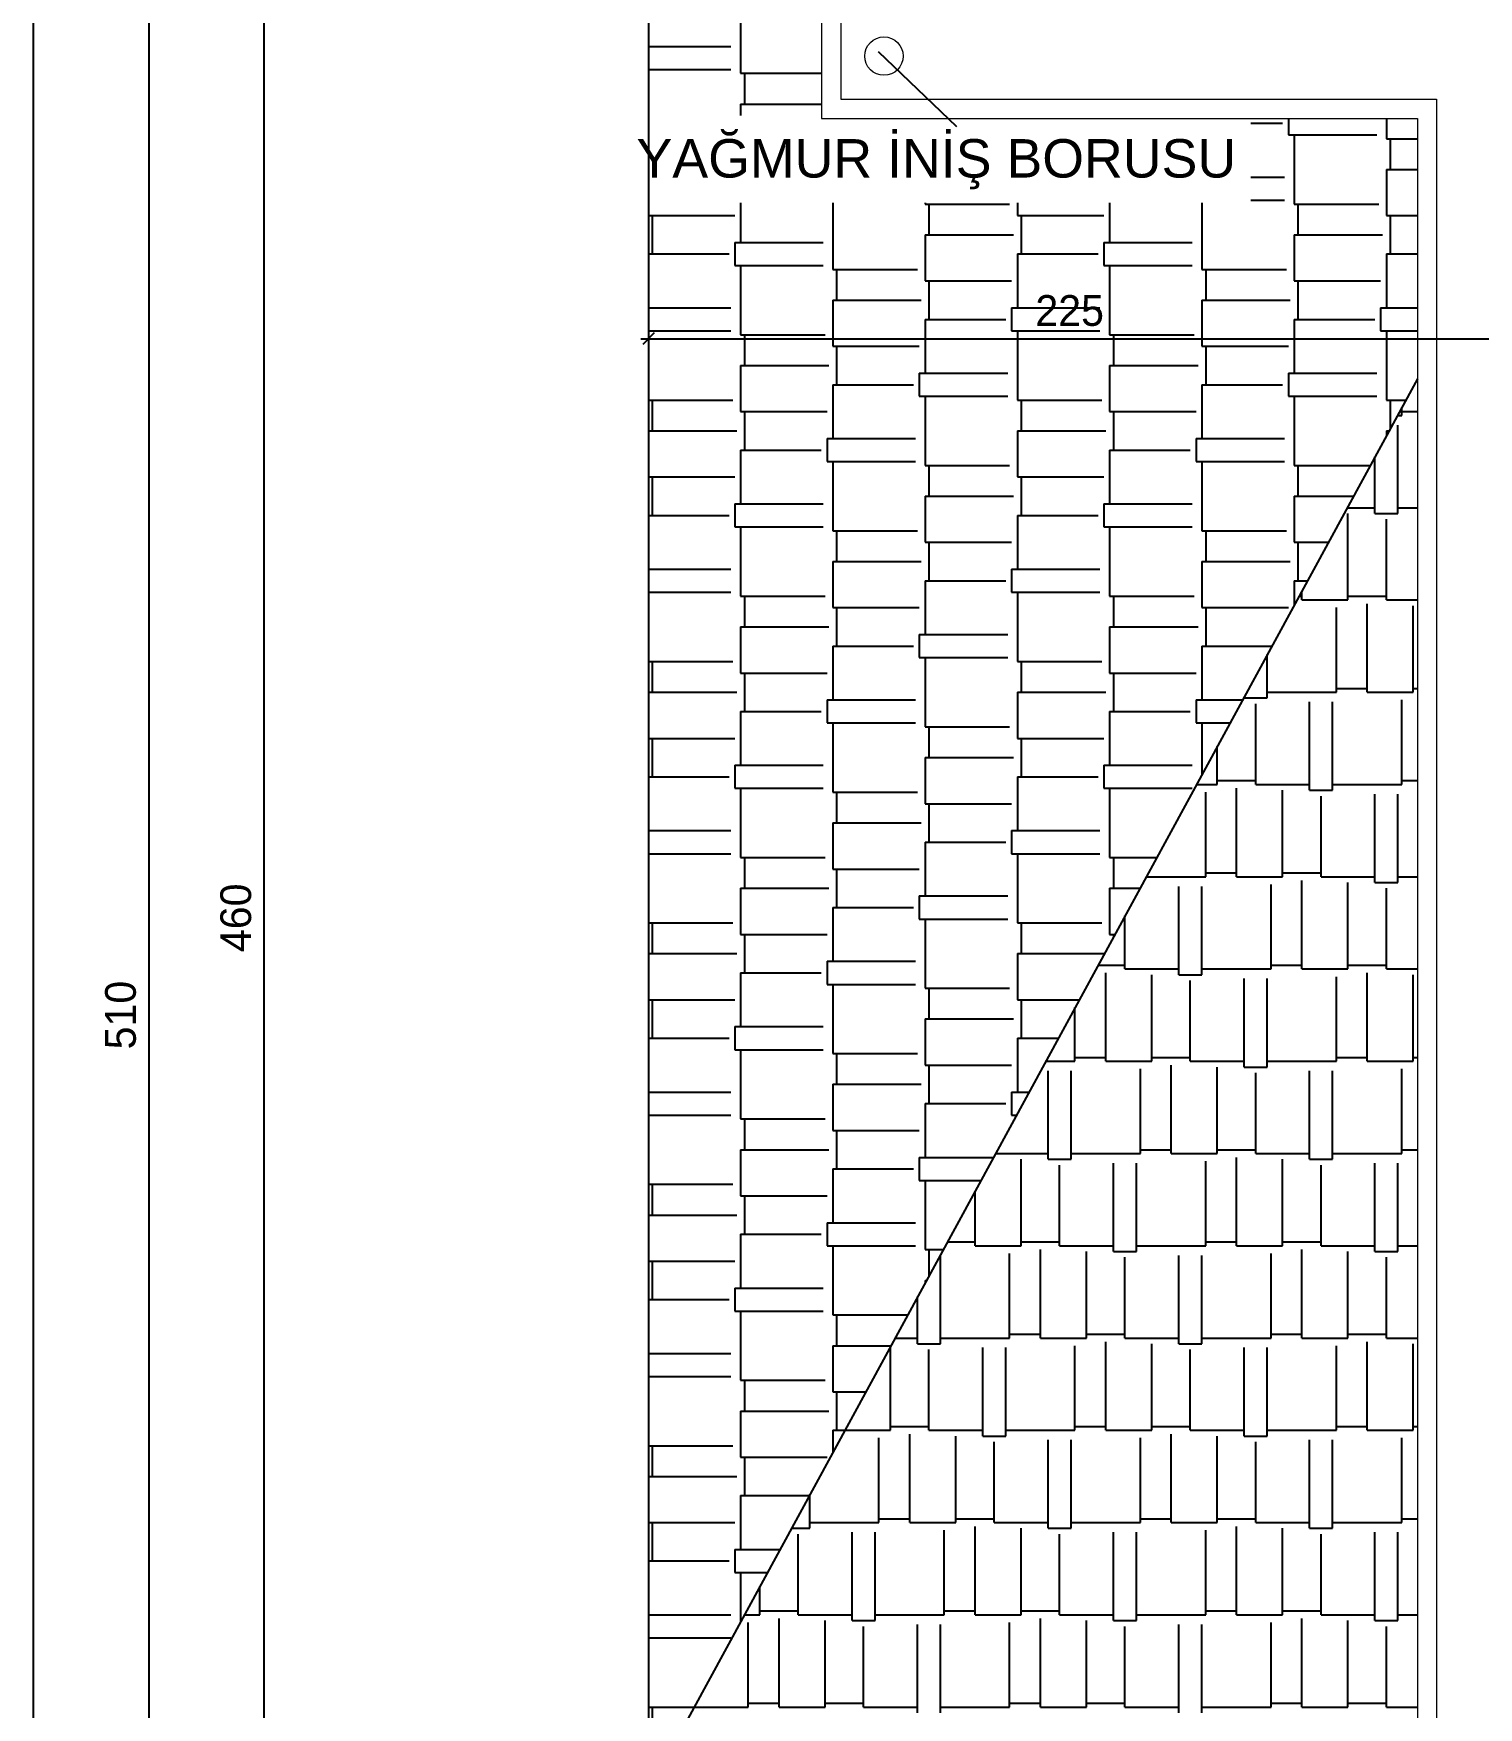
# Model space of a CAD drawing. Extents: x 182769.15 to 182771.38, y 101811.72 to 101812.21.
# Drawn here: x 182769.9361 to 182770.0113, y 101811.8182 to 101811.9052 of the extents above; entities that cross this region are included whole.
import ezdxf

# ---------------------------------------------------------------- set-up
doc = ezdxf.new("R2010")
doc.units = 0
doc.header["$MEASUREMENT"] = 0
doc.linetypes.add('DUZ', pattern=[500, 500])
doc.layers.get('0').update_dxf_attribs({"color": 1, "linetype": 'DUZ'})
for name, color, linetype in [('DENIZLIK', 25, 'Continuous'), ('dış dikey', 2, 'Continuous'), ('iç yatay', 3, 'Continuous'), ('kapı pen. yazısı', 1, 'Continuous'), ('TARAMA', 15, 'Continuous')]:
    doc.layers.add(name, color=color, linetype=linetype)
doc.layers.add('Çatý', color=7, linetype='Continuous', lineweight=18)
doc.styles.add('ARIAL', font='arial.ttf', dxfattribs={"height": 10})
doc.styles.add('İÇ ÖLÇÜ', font='stylu.ttf', dxfattribs={"height": 8})

msp = doc.modelspace()

# ---------------------------------------------------------------- linework, layer by layer
at = {"color": 0, "linetype": 'ByBlock'}
msp.add_line((182769.968423, 101811.889666), (182769.967823, 101811.889066), dxfattribs=at)
at = {"layer": 'DENIZLIK'}
for p in [(182769.968123, 101811.919824), (182770.008123, 101811.887278)]:
    msp.add_line(p, (182769.968123, 101811.813824), dxfattribs=at)
at = {"layer": 'dış dikey'}
for p, q in [((182769.936123, 101811.803424), (182769.936123, 101812.150224)), ((182769.942123, 101811.906224), (182769.942123, 101811.803424)), ((182769.948123, 101811.813424), (182769.948123, 101811.906224))]:
    msp.add_line(p, q, dxfattribs=at)
at = {"layer": 'iç yatay'}
for p, q in [((182769.968123, 101811.892366), (182769.968123, 101811.888366)), ((182769.967723, 101811.889366), (182770.013523, 101811.889366))]:
    msp.add_line(p, q, dxfattribs=at)
at = {"layer": 'kapı pen. yazısı'}
msp.add_line((182769.984158, 101811.900392), (182769.980082, 101811.904292), dxfattribs=at)
at = {"layer": 'TARAMA'}
for p, q in [((182769.972911, 101811.906774), (182769.972911, 101811.903174)), ((182769.968123, 101811.904574), (182769.972411, 101811.904574)), ((182769.968123, 101811.903374), (182769.972411, 101811.903374)), ((182769.972911, 101811.903174), (182769.977123, 101811.903174)), ((182769.973111, 101811.903174), (182769.973111, 101811.901574)), ((182769.972911, 101811.901574), (182769.972911, 101811.900985)), ((182769.972911, 101811.901574), (182769.977123, 101811.901574)), ((182769.999459, 101811.900574), (182770.001111, 101811.900574)), ((182770.001411, 101811.900824), (182770.001411, 101811.899974)), ((182770.006511, 101811.900824), (182770.006511, 101811.899774)), ((182770.001411, 101811.899974), (182770.006011, 101811.899974)), ((182770.001711, 101811.899974), (182770.001711, 101811.896374)), ((182770.006511, 101811.899774), (182770.008123, 101811.899774)), ((182770.006711, 101811.899774), (182770.006711, 101811.898174)), ((182769.999459, 101811.897774), (182770.001211, 101811.897774)), ((182770.006511, 101811.898174), (182770.006511, 101811.895774)), ((182770.006511, 101811.898174), (182770.008123, 101811.898174)), ((182769.999459, 101811.896574), (182770.001211, 101811.896574)), ((182769.968123, 101811.895774), (182769.972611, 101811.895774)), ((182769.968311, 101811.895774), (182769.968311, 101811.893774)), ((182769.972911, 101811.89643), (182769.972911, 101811.894374)), ((182769.977711, 101811.89643), (182769.977711, 101811.892974)), ((182769.982511, 101811.89643), (182769.982511, 101811.896374)), ((182769.982511, 101811.896374), (182769.986911, 101811.896374)), ((182769.982711, 101811.896374), (182769.982711, 101811.894774)), ((182769.987311, 101811.89643), (182769.987311, 101811.895774)), ((182769.987311, 101811.895774), (182769.991811, 101811.895774)), ((182769.987511, 101811.895774), (182769.987511, 101811.893774)), ((182769.992111, 101811.89643), (182769.992111, 101811.894374)), ((182769.996911, 101811.89643), (182769.996911, 101811.892974)), ((182770.001711, 101811.896374), (182770.006111, 101811.896374)), ((182770.001911, 101811.896374), (182770.001911, 101811.894774)), ((182770.006511, 101811.895774), (182770.008123, 101811.895774)), ((182770.006711, 101811.895774), (182770.006711, 101811.893774)), ((182769.982511, 101811.894774), (182769.982511, 101811.892374)), ((182769.982511, 101811.894774), (182769.987111, 101811.894774)), ((182770.001711, 101811.894774), (182770.001711, 101811.892374)), ((182770.001711, 101811.894774), (182770.006311, 101811.894774)), ((182769.972611, 101811.894374), (182769.972611, 101811.893174)), ((182769.972611, 101811.894374), (182769.977211, 101811.894374)), ((182769.991811, 101811.894374), (182769.991811, 101811.893174)), ((182769.991811, 101811.894374), (182769.996411, 101811.894374)), ((182769.968123, 101811.893774), (182769.972311, 101811.893774)), ((182769.972611, 101811.893174), (182769.977211, 101811.893174)), ((182769.972911, 101811.893174), (182769.972911, 101811.889574)), ((182769.987311, 101811.893774), (182769.987311, 101811.890974)), ((182769.987311, 101811.893774), (182769.991511, 101811.893774)), ((182769.991811, 101811.893174), (182769.996411, 101811.893174)), ((182769.992111, 101811.893174), (182769.992111, 101811.889574)), ((182770.006511, 101811.893774), (182770.006511, 101811.890974)), ((182770.006511, 101811.893774), (182770.008123, 101811.893774)), ((182769.977711, 101811.892974), (182769.982111, 101811.892974)), ((182769.977911, 101811.892974), (182769.977911, 101811.891374)), ((182769.982511, 101811.892374), (182769.987011, 101811.892374)), ((182769.982711, 101811.892374), (182769.982711, 101811.890374)), ((182769.996911, 101811.892974), (182770.001311, 101811.892974)), ((182769.997111, 101811.892974), (182769.997111, 101811.891374)), ((182770.001711, 101811.892374), (182770.006211, 101811.892374)), ((182770.001911, 101811.892374), (182770.001911, 101811.890374)), ((182769.977711, 101811.891374), (182769.977711, 101811.888974)), ((182769.977711, 101811.891374), (182769.982311, 101811.891374)), ((182769.996911, 101811.891374), (182769.996911, 101811.888974)), ((182769.996911, 101811.891374), (182770.001511, 101811.891374)), ((182769.968123, 101811.890974), (182769.972411, 101811.890974)), ((182769.987011, 101811.890974), (182769.987011, 101811.889774)), ((182769.987011, 101811.890974), (182769.991611, 101811.890974)), ((182770.006211, 101811.890974), (182770.006211, 101811.889774)), ((182770.006211, 101811.890974), (182770.008123, 101811.890974)), ((182769.968123, 101811.889774), (182769.972411, 101811.889774)), ((182769.972911, 101811.889574), (182769.977311, 101811.889574)), ((182769.973111, 101811.889574), (182769.973111, 101811.887974)), ((182769.982511, 101811.890374), (182769.982511, 101811.887574)), ((182769.982511, 101811.890374), (182769.986711, 101811.890374)), ((182769.987011, 101811.889774), (182769.991611, 101811.889774)), ((182769.987311, 101811.889774), (182769.987311, 101811.886174)), ((182769.992111, 101811.889574), (182769.996511, 101811.889574)), ((182769.992311, 101811.889574), (182769.992311, 101811.887974)), ((182770.001711, 101811.890374), (182770.001711, 101811.887574)), ((182770.001711, 101811.890374), (182770.005911, 101811.890374)), ((182770.006211, 101811.889774), (182770.008123, 101811.889774)), ((182770.006511, 101811.889774), (182770.006511, 101811.886174)), ((182769.977711, 101811.888974), (182769.982211, 101811.888974)), ((182769.977911, 101811.888974), (182769.977911, 101811.886974)), ((182769.996911, 101811.888974), (182770.001411, 101811.888974)), ((182769.997111, 101811.888974), (182769.997111, 101811.886974)), ((182769.972911, 101811.887974), (182769.972911, 101811.885574)), ((182769.972911, 101811.887974), (182769.977511, 101811.887974)), ((182769.992111, 101811.887974), (182769.992111, 101811.885574)), ((182769.992111, 101811.887974), (182769.996711, 101811.887974)), ((182769.977711, 101811.886974), (182769.977711, 101811.884174)), ((182769.977711, 101811.886974), (182769.981911, 101811.886974)), ((182769.982211, 101811.887574), (182769.982211, 101811.886374)), ((182769.982211, 101811.887574), (182769.986811, 101811.887574)), ((182769.996911, 101811.886974), (182769.996911, 101811.884174)), ((182769.996911, 101811.886974), (182770.001111, 101811.886974)), ((182770.001411, 101811.887574), (182770.001411, 101811.886374)), ((182770.001411, 101811.887574), (182770.006011, 101811.887574)), ((182769.968123, 101811.886174), (182769.972511, 101811.886174)), ((182769.968311, 101811.886174), (182769.968311, 101811.884574)), ((182769.982211, 101811.886374), (182769.986811, 101811.886374)), ((182769.982511, 101811.886374), (182769.982511, 101811.882774)), ((182769.987311, 101811.886174), (182769.991711, 101811.886174)), ((182769.987511, 101811.886174), (182769.987511, 101811.884574)), ((182770.001411, 101811.886374), (182770.006011, 101811.886374)), ((182770.001711, 101811.886374), (182770.001711, 101811.882774)), ((182770.006511, 101811.886174), (182770.007522, 101811.886174)), ((182770.006711, 101811.886174), (182770.006711, 101811.884684)), ((182769.972911, 101811.885574), (182769.977411, 101811.885574)), ((182769.973111, 101811.885574), (182769.973111, 101811.883574)), ((182769.992111, 101811.885574), (182769.996611, 101811.885574)), ((182769.992311, 101811.885574), (182769.992311, 101811.883574)), ((182770.007086, 101811.885374), (182770.007311, 101811.885374)), ((182770.007311, 101811.885374), (182770.007311, 101811.885786)), ((182770.007311, 101811.885574), (182770.008123, 101811.885574)), ((182769.968123, 101811.884574), (182769.972711, 101811.884574)), ((182769.987311, 101811.884574), (182769.987311, 101811.882174)), ((182769.987311, 101811.884574), (182769.991911, 101811.884574)), ((182770.006511, 101811.884574), (182770.006511, 101811.884317)), ((182770.006511, 101811.884574), (182770.006651, 101811.884574)), ((182770.007111, 101811.880274), (182770.007111, 101811.884874)), ((182769.972911, 101811.883574), (182769.972911, 101811.880774)), ((182769.972911, 101811.883574), (182769.977111, 101811.883574)), ((182769.977411, 101811.884174), (182769.977411, 101811.882974)), ((182769.977411, 101811.884174), (182769.982011, 101811.884174)), ((182769.992111, 101811.883574), (182769.992111, 101811.880774)), ((182769.992111, 101811.883574), (182769.996311, 101811.883574)), ((182769.996611, 101811.884174), (182769.996611, 101811.882974)), ((182769.996611, 101811.884174), (182770.001211, 101811.884174)), ((182769.977411, 101811.882974), (182769.982011, 101811.882974)), ((182769.977711, 101811.882974), (182769.977711, 101811.879374)), ((182769.982511, 101811.882774), (182769.986911, 101811.882774)), ((182769.982711, 101811.882774), (182769.982711, 101811.881174)), ((182769.996611, 101811.882974), (182770.001211, 101811.882974)), ((182769.996911, 101811.882974), (182769.996911, 101811.879374)), ((182770.001711, 101811.882774), (182770.005671, 101811.882774)), ((182770.001911, 101811.882774), (182770.001911, 101811.881174)), ((182770.005911, 101811.880274), (182770.005911, 101811.883215)), ((182769.968123, 101811.882174), (182769.972611, 101811.882174)), ((182769.968311, 101811.882174), (182769.968311, 101811.880174)), ((182769.987311, 101811.882174), (182769.991811, 101811.882174)), ((182769.987511, 101811.882174), (182769.987511, 101811.880174)), ((182769.982511, 101811.881174), (182769.982511, 101811.878774)), ((182769.982511, 101811.881174), (182769.987111, 101811.881174)), ((182770.001711, 101811.881174), (182770.001711, 101811.878774)), ((182770.001711, 101811.881174), (182770.004799, 101811.881174)), ((182769.968123, 101811.880174), (182769.972311, 101811.880174)), ((182769.972611, 101811.880774), (182769.972611, 101811.879574)), ((182769.972611, 101811.880774), (182769.977211, 101811.880774)), ((182769.987311, 101811.880174), (182769.987311, 101811.877374)), ((182769.987311, 101811.880174), (182769.991511, 101811.880174)), ((182769.991811, 101811.880774), (182769.991811, 101811.879574)), ((182769.991811, 101811.880774), (182769.996411, 101811.880774)), ((182770.004473, 101811.880574), (182770.005911, 101811.880574)), ((182770.004511, 101811.875774), (182770.004511, 101811.880274)), ((182770.005911, 101811.880274), (182770.007111, 101811.880274)), ((182770.006511, 101811.875774), (182770.006511, 101811.879974)), ((182770.007111, 101811.880574), (182770.008123, 101811.880574)), ((182769.972611, 101811.879574), (182769.977211, 101811.879574)), ((182769.972911, 101811.879574), (182769.972911, 101811.875974)), ((182769.977711, 101811.879374), (182769.982111, 101811.879374)), ((182769.977911, 101811.879374), (182769.977911, 101811.877774)), ((182769.991811, 101811.879574), (182769.996411, 101811.879574)), ((182769.992111, 101811.879574), (182769.992111, 101811.875974)), ((182769.996911, 101811.879374), (182770.001311, 101811.879374)), ((182769.997111, 101811.879374), (182769.997111, 101811.877774)), ((182769.982511, 101811.878774), (182769.987011, 101811.878774)), ((182769.982711, 101811.878774), (182769.982711, 101811.876774)), ((182770.001711, 101811.878774), (182770.003492, 101811.878774)), ((182770.001911, 101811.878774), (182770.001911, 101811.876774)), ((182769.968123, 101811.877374), (182769.972411, 101811.877374)), ((182769.977711, 101811.877774), (182769.977711, 101811.875374)), ((182769.977711, 101811.877774), (182769.982311, 101811.877774)), ((182769.987011, 101811.877374), (182769.987011, 101811.876174)), ((182769.987011, 101811.877374), (182769.991611, 101811.877374)), ((182769.996911, 101811.877774), (182769.996911, 101811.875374)), ((182769.996911, 101811.877774), (182770.001511, 101811.877774)), ((182769.982511, 101811.876774), (182769.982511, 101811.873974)), ((182769.982511, 101811.876774), (182769.986711, 101811.876774)), ((182770.001711, 101811.876774), (182770.001711, 101811.875503)), ((182770.001711, 101811.876774), (182770.002403, 101811.876774)), ((182769.968123, 101811.876174), (182769.972411, 101811.876174)), ((182769.972911, 101811.875974), (182769.977311, 101811.875974)), ((182769.973111, 101811.875974), (182769.973111, 101811.874374)), ((182769.987011, 101811.876174), (182769.991611, 101811.876174)), ((182769.987311, 101811.876174), (182769.987311, 101811.872574)), ((182769.992111, 101811.875974), (182769.996511, 101811.875974)), ((182769.992311, 101811.875974), (182769.992311, 101811.874374)), ((182770.001968, 101811.875974), (182770.002111, 101811.875974)), ((182770.002111, 101811.875774), (182770.002111, 101811.876237)), ((182770.002111, 101811.875774), (182770.004511, 101811.875774)), ((182770.004511, 101811.875974), (182770.006511, 101811.875974)), ((182770.006511, 101811.875774), (182770.008123, 101811.875774)), ((182769.977711, 101811.875374), (182769.982211, 101811.875374)), ((182769.977911, 101811.875374), (182769.977911, 101811.873374)), ((182769.996911, 101811.875374), (182770.001411, 101811.875374)), ((182769.997111, 101811.875374), (182769.997111, 101811.873374)), ((182770.003911, 101811.870974), (182770.003911, 101811.875374)), ((182770.005511, 101811.870974), (182770.005511, 101811.875574)), ((182770.007911, 101811.870974), (182770.007911, 101811.875474)), ((182769.972911, 101811.874374), (182769.972911, 101811.871974)), ((182769.972911, 101811.874374), (182769.977511, 101811.874374)), ((182769.982211, 101811.873974), (182769.982211, 101811.872774)), ((182769.982211, 101811.873974), (182769.986811, 101811.873974)), ((182769.992111, 101811.874374), (182769.992111, 101811.871974)), ((182769.992111, 101811.874374), (182769.996711, 101811.874374)), ((182769.977711, 101811.873374), (182769.977711, 101811.870574)), ((182769.977711, 101811.873374), (182769.981911, 101811.873374)), ((182769.996911, 101811.873374), (182769.996911, 101811.870574)), ((182769.996911, 101811.873374), (182770.000552, 101811.873374)), ((182769.968123, 101811.872574), (182769.972511, 101811.872574)), ((182769.968311, 101811.872574), (182769.968311, 101811.870974)), ((182769.982211, 101811.872774), (182769.986811, 101811.872774)), ((182769.982511, 101811.872774), (182769.982511, 101811.869174)), ((182769.987311, 101811.872574), (182769.991711, 101811.872574)), ((182769.987511, 101811.872574), (182769.987511, 101811.870974)), ((182770.000311, 101811.870674), (182770.000311, 101811.872932)), ((182769.972911, 101811.871974), (182769.977411, 101811.871974)), ((182769.973111, 101811.871974), (182769.973111, 101811.869974)), ((182769.992111, 101811.871974), (182769.996611, 101811.871974)), ((182769.992311, 101811.871974), (182769.992311, 101811.869974)), ((182769.968123, 101811.870974), (182769.972711, 101811.870974)), ((182769.977411, 101811.870574), (182769.977411, 101811.869374)), ((182769.977411, 101811.870574), (182769.982011, 101811.870574)), ((182769.987311, 101811.870974), (182769.987311, 101811.868574)), ((182769.987311, 101811.870974), (182769.991911, 101811.870974)), ((182769.996611, 101811.870574), (182769.996611, 101811.869374)), ((182769.996611, 101811.870574), (182769.999027, 101811.870574)), ((182769.999111, 101811.870674), (182769.999111, 101811.870728)), ((182769.999111, 101811.870674), (182770.000311, 101811.870674)), ((182770.000311, 101811.870974), (182770.003911, 101811.870974)), ((182770.002511, 101811.865874), (182770.002511, 101811.870474)), ((182770.003711, 101811.865874), (182770.003711, 101811.870474)), ((182770.003911, 101811.871174), (182770.005511, 101811.871174)), ((182770.005511, 101811.870974), (182770.007911, 101811.870974)), ((182770.007311, 101811.866174), (182770.007311, 101811.870574)), ((182770.007911, 101811.871174), (182770.008123, 101811.871174)), ((182769.972911, 101811.869974), (182769.972911, 101811.867174)), ((182769.972911, 101811.869974), (182769.977111, 101811.869974)), ((182769.992111, 101811.869974), (182769.992111, 101811.867174)), ((182769.992111, 101811.869974), (182769.996311, 101811.869974)), ((182769.999711, 101811.866174), (182769.999711, 101811.870374)), ((182769.977411, 101811.869374), (182769.982011, 101811.869374)), ((182769.977711, 101811.869374), (182769.977711, 101811.865774)), ((182769.982511, 101811.869174), (182769.986911, 101811.869174)), ((182769.982711, 101811.869174), (182769.982711, 101811.867574)), ((182769.996611, 101811.869374), (182769.998374, 101811.869374)), ((182769.996911, 101811.869374), (182769.996911, 101811.866688)), ((182769.968123, 101811.868574), (182769.972611, 101811.868574)), ((182769.968311, 101811.868574), (182769.968311, 101811.866574)), ((182769.987311, 101811.868574), (182769.991811, 101811.868574)), ((182769.987511, 101811.868574), (182769.987511, 101811.866574)), ((182769.997711, 101811.866174), (182769.997711, 101811.868157)), ((182769.972611, 101811.867174), (182769.972611, 101811.865974)), ((182769.972611, 101811.867174), (182769.977211, 101811.867174)), ((182769.982511, 101811.867574), (182769.982511, 101811.865174)), ((182769.982511, 101811.867574), (182769.987111, 101811.867574)), ((182769.991811, 101811.867174), (182769.991811, 101811.865974)), ((182769.991811, 101811.867174), (182769.996411, 101811.867174)), ((182769.968123, 101811.866574), (182769.972311, 101811.866574)), ((182769.987311, 101811.866574), (182769.987311, 101811.863774)), ((182769.987311, 101811.866574), (182769.991511, 101811.866574)), ((182769.996631, 101811.866174), (182769.997711, 101811.866174)), ((182769.997711, 101811.866374), (182769.999711, 101811.866374)), ((182769.999711, 101811.866174), (182770.002511, 101811.866174)), ((182770.003711, 101811.866174), (182770.007311, 101811.866174)), ((182770.007311, 101811.866374), (182770.008123, 101811.866374)), ((182769.972611, 101811.865974), (182769.977211, 101811.865974)), ((182769.972911, 101811.865974), (182769.972911, 101811.862374)), ((182769.977711, 101811.865774), (182769.982111, 101811.865774)), ((182769.977911, 101811.865774), (182769.977911, 101811.864174)), ((182769.982511, 101811.865174), (182769.987011, 101811.865174)), ((182769.982711, 101811.865174), (182769.982711, 101811.863174)), ((182769.991811, 101811.865974), (182769.996411, 101811.865974)), ((182769.992111, 101811.865974), (182769.992111, 101811.862374)), ((182769.997111, 101811.861374), (182769.997111, 101811.865774)), ((182769.998711, 101811.861374), (182769.998711, 101811.865974)), ((182770.001111, 101811.861374), (182770.001111, 101811.865874)), ((182770.002511, 101811.865874), (182770.003711, 101811.865874)), ((182770.003111, 101811.861374), (182770.003111, 101811.865574)), ((182770.005911, 101811.861074), (182770.005911, 101811.865674)), ((182770.007111, 101811.861074), (182770.007111, 101811.865674)), ((182769.968123, 101811.863774), (182769.972411, 101811.863774)), ((182769.977711, 101811.864174), (182769.977711, 101811.861774)), ((182769.977711, 101811.864174), (182769.982311, 101811.864174)), ((182769.987011, 101811.863774), (182769.987011, 101811.862574)), ((182769.987011, 101811.863774), (182769.991611, 101811.863774)), ((182769.968123, 101811.862574), (182769.972411, 101811.862574)), ((182769.982511, 101811.863174), (182769.982511, 101811.860374)), ((182769.982511, 101811.863174), (182769.986711, 101811.863174)), ((182769.987011, 101811.862574), (182769.991611, 101811.862574)), ((182769.987311, 101811.862574), (182769.987311, 101811.858974)), ((182769.972911, 101811.862374), (182769.977311, 101811.862374)), ((182769.973111, 101811.862374), (182769.973111, 101811.860774)), ((182769.977711, 101811.861774), (182769.982211, 101811.861774)), ((182769.977911, 101811.861774), (182769.977911, 101811.859774)), ((182769.992111, 101811.862374), (182769.994562, 101811.862374)), ((182769.992311, 101811.862374), (182769.992311, 101811.860774)), ((182769.994017, 101811.861374), (182769.997111, 101811.861374)), ((182769.995711, 101811.856274), (182769.995711, 101811.860874)), ((182769.996911, 101811.856274), (182769.996911, 101811.860874)), ((182769.997111, 101811.861574), (182769.998711, 101811.861574)), ((182769.998711, 101811.861374), (182770.001111, 101811.861374)), ((182770.000511, 101811.856574), (182770.000511, 101811.860974)), ((182770.001111, 101811.861574), (182770.003111, 101811.861574)), ((182770.002111, 101811.856574), (182770.002111, 101811.861174)), ((182770.003111, 101811.861374), (182770.005911, 101811.861374)), ((182770.004511, 101811.856574), (182770.004511, 101811.861074)), ((182770.005911, 101811.861074), (182770.007111, 101811.861074)), ((182770.007111, 101811.861374), (182770.008123, 101811.861374)), ((182769.972911, 101811.860774), (182769.972911, 101811.858374)), ((182769.972911, 101811.860774), (182769.977511, 101811.860774)), ((182769.982211, 101811.860374), (182769.982211, 101811.859174)), ((182769.982211, 101811.860374), (182769.986811, 101811.860374)), ((182769.992111, 101811.860774), (182769.992111, 101811.858374)), ((182769.992111, 101811.860774), (182769.99369, 101811.860774)), ((182770.006511, 101811.856574), (182770.006511, 101811.860774)), ((182769.977711, 101811.859774), (182769.977711, 101811.856974)), ((182769.977711, 101811.859774), (182769.981911, 101811.859774)), ((182769.982211, 101811.859174), (182769.986811, 101811.859174)), ((182769.982511, 101811.859174), (182769.982511, 101811.855574)), ((182769.992911, 101811.856574), (182769.992911, 101811.859343)), ((182769.968123, 101811.858974), (182769.972511, 101811.858974)), ((182769.968311, 101811.858974), (182769.968311, 101811.857374)), ((182769.972911, 101811.858374), (182769.977411, 101811.858374)), ((182769.973111, 101811.858374), (182769.973111, 101811.856374)), ((182769.987311, 101811.858974), (182769.991711, 101811.858974)), ((182769.987511, 101811.858974), (182769.987511, 101811.857374)), ((182769.992111, 101811.858374), (182769.992384, 101811.858374)), ((182769.992311, 101811.858374), (182769.992311, 101811.858241)), ((182769.968123, 101811.857374), (182769.972711, 101811.857374)), ((182769.987311, 101811.857374), (182769.987311, 101811.854974)), ((182769.987311, 101811.857374), (182769.991839, 101811.857374)), ((182769.977411, 101811.856974), (182769.977411, 101811.855774)), ((182769.977411, 101811.856974), (182769.982011, 101811.856974)), ((182769.991512, 101811.856774), (182769.992911, 101811.856774)), ((182769.992911, 101811.856574), (182769.995711, 101811.856574)), ((182769.996911, 101811.856574), (182770.000511, 101811.856574)), ((182770.000511, 101811.856774), (182770.002111, 101811.856774)), ((182770.002111, 101811.856574), (182770.004511, 101811.856574)), ((182770.004511, 101811.856774), (182770.006511, 101811.856774)), ((182770.006511, 101811.856574), (182770.008123, 101811.856574)), ((182769.972911, 101811.856374), (182769.972911, 101811.853574)), ((182769.972911, 101811.856374), (182769.977111, 101811.856374)), ((182769.977411, 101811.855774), (182769.982011, 101811.855774)), ((182769.977711, 101811.855774), (182769.977711, 101811.852174)), ((182769.991911, 101811.851774), (182769.991911, 101811.856374)), ((182769.994311, 101811.851774), (182769.994311, 101811.856274)), ((182769.995711, 101811.856274), (182769.996911, 101811.856274)), ((182769.996311, 101811.851774), (182769.996311, 101811.855974)), ((182769.999111, 101811.851474), (182769.999111, 101811.856074)), ((182770.000311, 101811.851474), (182770.000311, 101811.856074)), ((182770.003911, 101811.851774), (182770.003911, 101811.856174)), ((182770.005511, 101811.851774), (182770.005511, 101811.856374)), ((182770.007911, 101811.851774), (182770.007911, 101811.856274)), ((182769.968123, 101811.854974), (182769.972611, 101811.854974)), ((182769.968311, 101811.854974), (182769.968311, 101811.852974)), ((182769.982511, 101811.855574), (182769.986911, 101811.855574)), ((182769.982711, 101811.855574), (182769.982711, 101811.853974)), ((182769.987311, 101811.854974), (182769.990532, 101811.854974)), ((182769.987511, 101811.854974), (182769.987511, 101811.852974)), ((182769.982511, 101811.853974), (182769.982511, 101811.851574)), ((182769.982511, 101811.853974), (182769.987111, 101811.853974)), ((182769.990311, 101811.851774), (182769.990311, 101811.854568)), ((182769.968123, 101811.852974), (182769.972311, 101811.852974)), ((182769.972611, 101811.853574), (182769.972611, 101811.852374)), ((182769.972611, 101811.853574), (182769.977211, 101811.853574)), ((182769.987311, 101811.852974), (182769.987311, 101811.850174)), ((182769.987311, 101811.852974), (182769.989443, 101811.852974)), ((182769.972611, 101811.852374), (182769.977211, 101811.852374)), ((182769.972911, 101811.852374), (182769.972911, 101811.848774)), ((182769.977711, 101811.852174), (182769.982111, 101811.852174)), ((182769.977911, 101811.852174), (182769.977911, 101811.850574)), ((182769.982511, 101811.851574), (182769.987011, 101811.851574)), ((182769.982711, 101811.851574), (182769.982711, 101811.849574)), ((182769.988789, 101811.851774), (182769.990311, 101811.851774)), ((182769.988911, 101811.846674), (182769.988911, 101811.851274)), ((182769.990111, 101811.846674), (182769.990111, 101811.851274)), ((182769.990311, 101811.851974), (182769.991911, 101811.851974)), ((182769.991911, 101811.851774), (182769.994311, 101811.851774)), ((182769.993711, 101811.846974), (182769.993711, 101811.851374)), ((182769.994311, 101811.851974), (182769.996311, 101811.851974)), ((182769.995311, 101811.846974), (182769.995311, 101811.851574)), ((182769.996311, 101811.851774), (182769.999111, 101811.851774)), ((182769.997711, 101811.846974), (182769.997711, 101811.851474)), ((182769.999111, 101811.851474), (182770.000311, 101811.851474)), ((182770.000311, 101811.851774), (182770.003911, 101811.851774)), ((182770.002511, 101811.846674), (182770.002511, 101811.851274)), ((182770.003711, 101811.846674), (182770.003711, 101811.851274)), ((182770.003911, 101811.851974), (182770.005511, 101811.851974)), ((182770.005511, 101811.851774), (182770.007911, 101811.851774)), ((182770.007311, 101811.846974), (182770.007311, 101811.851374)), ((182770.007911, 101811.851974), (182770.008123, 101811.851974)), ((182769.977711, 101811.850574), (182769.977711, 101811.848174)), ((182769.977711, 101811.850574), (182769.982311, 101811.850574)), ((182769.999711, 101811.846974), (182769.999711, 101811.851174)), ((182769.968123, 101811.850174), (182769.972411, 101811.850174)), ((182769.982511, 101811.849574), (182769.982511, 101811.846774)), ((182769.982511, 101811.849574), (182769.986711, 101811.849574)), ((182769.987011, 101811.850174), (182769.987011, 101811.848974)), ((182769.987011, 101811.850174), (182769.987918, 101811.850174)), ((182769.968123, 101811.848974), (182769.972411, 101811.848974)), ((182769.972911, 101811.848774), (182769.977311, 101811.848774)), ((182769.973111, 101811.848774), (182769.973111, 101811.847174)), ((182769.987011, 101811.848974), (182769.987265, 101811.848974)), ((182769.977711, 101811.848174), (182769.982211, 101811.848174)), ((182769.977911, 101811.848174), (182769.977911, 101811.846174)), ((182769.972911, 101811.847174), (182769.972911, 101811.844774)), ((182769.972911, 101811.847174), (182769.977511, 101811.847174)), ((182769.986176, 101811.846974), (182769.988911, 101811.846974)), ((182769.990111, 101811.846974), (182769.993711, 101811.846974)), ((182769.993711, 101811.847174), (182769.995311, 101811.847174)), ((182769.995311, 101811.846974), (182769.997711, 101811.846974)), ((182769.997711, 101811.847174), (182769.999711, 101811.847174)), ((182769.999711, 101811.846974), (182770.002511, 101811.846974)), ((182770.003711, 101811.846974), (182770.007311, 101811.846974)), ((182770.007311, 101811.847174), (182770.008123, 101811.847174)), ((182769.977711, 101811.846174), (182769.977711, 101811.843374)), ((182769.977711, 101811.846174), (182769.981911, 101811.846174)), ((182769.982211, 101811.846774), (182769.982211, 101811.845574)), ((182769.982211, 101811.846774), (182769.986067, 101811.846774)), ((182769.987511, 101811.842174), (182769.987511, 101811.846674)), ((182769.988911, 101811.846674), (182769.990111, 101811.846674)), ((182769.989511, 101811.842174), (182769.989511, 101811.846374)), ((182769.992311, 101811.841874), (182769.992311, 101811.846474)), ((182769.993511, 101811.841874), (182769.993511, 101811.846474)), ((182769.997111, 101811.842174), (182769.997111, 101811.846574)), ((182769.998711, 101811.842174), (182769.998711, 101811.846774)), ((182770.001111, 101811.842174), (182770.001111, 101811.846674)), ((182770.002511, 101811.846674), (182770.003711, 101811.846674)), ((182770.003111, 101811.842174), (182770.003111, 101811.846374)), ((182770.005911, 101811.841874), (182770.005911, 101811.846474)), ((182770.007111, 101811.841874), (182770.007111, 101811.846474)), ((182769.968123, 101811.845374), (182769.972511, 101811.845374)), ((182769.968311, 101811.845374), (182769.968311, 101811.843774)), ((182769.982211, 101811.845574), (182769.985413, 101811.845574)), ((182769.982511, 101811.845574), (182769.982511, 101811.841974)), ((182769.972911, 101811.844774), (182769.977411, 101811.844774)), ((182769.973111, 101811.844774), (182769.973111, 101811.842774)), ((182769.985111, 101811.842174), (182769.985111, 101811.845019)), ((182769.968123, 101811.843774), (182769.972711, 101811.843774)), ((182769.972911, 101811.842774), (182769.972911, 101811.839974)), ((182769.972911, 101811.842774), (182769.977111, 101811.842774)), ((182769.977411, 101811.843374), (182769.977411, 101811.842174)), ((182769.977411, 101811.843374), (182769.982011, 101811.843374)), ((182769.977411, 101811.842174), (182769.982011, 101811.842174)), ((182769.977711, 101811.842174), (182769.977711, 101811.838574)), ((182769.982511, 101811.841974), (182769.983453, 101811.841974)), ((182769.982711, 101811.841974), (182769.982711, 101811.840612)), ((182769.983311, 101811.837074), (182769.983311, 101811.841674)), ((182769.983671, 101811.842374), (182769.985111, 101811.842374)), ((182769.985111, 101811.842174), (182769.987511, 101811.842174)), ((182769.986911, 101811.837374), (182769.986911, 101811.841774)), ((182769.987511, 101811.842374), (182769.989511, 101811.842374)), ((182769.988511, 101811.837374), (182769.988511, 101811.841974)), ((182769.989511, 101811.842174), (182769.992311, 101811.842174)), ((182769.990911, 101811.837374), (182769.990911, 101811.841874)), ((182769.992311, 101811.841874), (182769.993511, 101811.841874)), ((182769.993511, 101811.842174), (182769.997111, 101811.842174)), ((182769.995711, 101811.837074), (182769.995711, 101811.841674)), ((182769.996911, 101811.837074), (182769.996911, 101811.841674)), ((182769.997111, 101811.842374), (182769.998711, 101811.842374)), ((182769.998711, 101811.842174), (182770.001111, 101811.842174)), ((182770.000511, 101811.837374), (182770.000511, 101811.841774)), ((182770.001111, 101811.842374), (182770.003111, 101811.842374)), ((182770.002111, 101811.837374), (182770.002111, 101811.841974)), ((182770.003111, 101811.842174), (182770.005911, 101811.842174)), ((182770.004511, 101811.837374), (182770.004511, 101811.841874)), ((182770.005911, 101811.841874), (182770.007111, 101811.841874)), ((182770.007111, 101811.842174), (182770.008123, 101811.842174)), ((182769.968123, 101811.841374), (182769.972611, 101811.841374)), ((182769.968311, 101811.841374), (182769.968311, 101811.839374)), ((182769.992911, 101811.837374), (182769.992911, 101811.841574)), ((182770.006511, 101811.837374), (182770.006511, 101811.841574)), ((182769.972611, 101811.839974), (182769.972611, 101811.838774)), ((182769.972611, 101811.839974), (182769.977211, 101811.839974)), ((182769.982511, 101811.840374), (182769.982511, 101811.840244)), ((182769.982511, 101811.840374), (182769.982582, 101811.840374)), ((182769.968123, 101811.839374), (182769.972311, 101811.839374)), ((182769.982111, 101811.837074), (182769.982111, 101811.83951)), ((182769.972611, 101811.838774), (182769.977211, 101811.838774)), ((182769.972911, 101811.838774), (182769.972911, 101811.835174)), ((182769.977711, 101811.838574), (182769.981601, 101811.838574)), ((182769.977911, 101811.838574), (182769.977911, 101811.836974)), ((182769.980948, 101811.837374), (182769.982111, 101811.837374)), ((182769.983311, 101811.837374), (182769.986911, 101811.837374)), ((182769.986911, 101811.837574), (182769.988511, 101811.837574)), ((182769.988511, 101811.837374), (182769.990911, 101811.837374)), ((182769.990911, 101811.837574), (182769.992911, 101811.837574)), ((182769.992911, 101811.837374), (182769.995711, 101811.837374)), ((182769.996911, 101811.837374), (182770.000511, 101811.837374)), ((182770.000511, 101811.837574), (182770.002111, 101811.837574)), ((182770.002111, 101811.837374), (182770.004511, 101811.837374)), ((182770.004511, 101811.837574), (182770.006511, 101811.837574)), ((182770.006511, 101811.837374), (182770.008123, 101811.837374)), ((182769.968123, 101811.836574), (182769.972411, 101811.836574)), ((182769.977711, 101811.836974), (182769.977711, 101811.834574)), ((182769.977711, 101811.836974), (182769.98073, 101811.836974)), ((182769.980711, 101811.832574), (182769.980711, 101811.836939)), ((182769.982111, 101811.837074), (182769.983311, 101811.837074)), ((182769.982711, 101811.832574), (182769.982711, 101811.836774)), ((182769.985511, 101811.832274), (182769.985511, 101811.836874)), ((182769.986711, 101811.832274), (182769.986711, 101811.836874)), ((182769.990311, 101811.832574), (182769.990311, 101811.836974)), ((182769.991911, 101811.832574), (182769.991911, 101811.837174)), ((182769.994311, 101811.832574), (182769.994311, 101811.837074)), ((182769.995711, 101811.837074), (182769.996911, 101811.837074)), ((182769.996311, 101811.832574), (182769.996311, 101811.836774)), ((182769.999111, 101811.832274), (182769.999111, 101811.836874)), ((182770.000311, 101811.832274), (182770.000311, 101811.836874)), ((182770.003911, 101811.832574), (182770.003911, 101811.836974)), ((182770.005511, 101811.832574), (182770.005511, 101811.837174)), ((182770.007911, 101811.832574), (182770.007911, 101811.837074)), ((182769.968123, 101811.835374), (182769.972411, 101811.835374)), ((182769.972911, 101811.835174), (182769.977311, 101811.835174)), ((182769.973111, 101811.835174), (182769.973111, 101811.833574)), ((182769.977711, 101811.834574), (182769.979423, 101811.834574)), ((182769.977911, 101811.834574), (182769.977911, 101811.832574)), ((182769.972911, 101811.833574), (182769.972911, 101811.831174)), ((182769.972911, 101811.833574), (182769.977511, 101811.833574)), ((182769.977711, 101811.832574), (182769.977711, 101811.83143)), ((182769.977711, 101811.832574), (182769.978334, 101811.832574)), ((182769.978334, 101811.832574), (182769.980711, 101811.832574)), ((182769.980111, 101811.827774), (182769.980111, 101811.832174)), ((182769.980711, 101811.832774), (182769.982711, 101811.832774)), ((182769.981711, 101811.827774), (182769.981711, 101811.832374)), ((182769.982711, 101811.832574), (182769.985511, 101811.832574)), ((182769.984111, 101811.827774), (182769.984111, 101811.832274)), ((182769.985511, 101811.832274), (182769.986711, 101811.832274)), ((182769.986711, 101811.832574), (182769.990311, 101811.832574)), ((182769.988911, 101811.827474), (182769.988911, 101811.832074)), ((182769.990111, 101811.827474), (182769.990111, 101811.832074)), ((182769.990311, 101811.832774), (182769.991911, 101811.832774)), ((182769.991911, 101811.832574), (182769.994311, 101811.832574)), ((182769.993711, 101811.827774), (182769.993711, 101811.832174)), ((182769.994311, 101811.832774), (182769.996311, 101811.832774)), ((182769.995311, 101811.827774), (182769.995311, 101811.832374)), ((182769.996311, 101811.832574), (182769.999111, 101811.832574)), ((182769.997711, 101811.827774), (182769.997711, 101811.832274)), ((182769.999111, 101811.832274), (182770.000311, 101811.832274)), ((182770.000311, 101811.832574), (182770.003911, 101811.832574)), ((182770.002511, 101811.827474), (182770.002511, 101811.832074)), ((182770.003711, 101811.827474), (182770.003711, 101811.832074)), ((182770.003911, 101811.832774), (182770.005511, 101811.832774)), ((182770.005511, 101811.832574), (182770.007911, 101811.832574)), ((182770.007311, 101811.827774), (182770.007311, 101811.832174)), ((182770.007911, 101811.832774), (182770.008123, 101811.832774)), ((182769.968123, 101811.831774), (182769.972511, 101811.831774)), ((182769.968311, 101811.831774), (182769.968311, 101811.830174)), ((182769.986111, 101811.827774), (182769.986111, 101811.831974)), ((182769.999711, 101811.827774), (182769.999711, 101811.831974)), ((182769.972911, 101811.831174), (182769.977411, 101811.831174)), ((182769.973111, 101811.831174), (182769.973111, 101811.829174)), ((182769.968123, 101811.830174), (182769.972711, 101811.830174)), ((182769.972911, 101811.829174), (182769.972911, 101811.826374)), ((182769.972911, 101811.829174), (182769.976483, 101811.829174)), ((182769.976511, 101811.827474), (182769.976511, 101811.829226)), ((182769.968123, 101811.827774), (182769.972611, 101811.827774)), ((182769.968311, 101811.827774), (182769.968311, 101811.825774)), ((182769.976511, 101811.827774), (182769.980111, 101811.827774)), ((182769.980111, 101811.827974), (182769.981711, 101811.827974)), ((182769.981711, 101811.827774), (182769.984111, 101811.827774)), ((182769.984111, 101811.827974), (182769.986111, 101811.827974)), ((182769.986111, 101811.827774), (182769.988911, 101811.827774)), ((182769.990111, 101811.827774), (182769.993711, 101811.827774)), ((182769.993711, 101811.827974), (182769.995311, 101811.827974)), ((182769.995311, 101811.827774), (182769.997711, 101811.827774)), ((182769.997711, 101811.827974), (182769.999711, 101811.827974)), ((182769.999711, 101811.827774), (182770.002511, 101811.827774)), ((182770.003711, 101811.827774), (182770.007311, 101811.827774)), ((182770.007311, 101811.827974), (182770.008123, 101811.827974)), ((182769.975557, 101811.827474), (182769.976511, 101811.827474)), ((182769.975911, 101811.822974), (182769.975911, 101811.827174)), ((182769.978711, 101811.822674), (182769.978711, 101811.827274)), ((182769.979911, 101811.822674), (182769.979911, 101811.827274)), ((182769.983511, 101811.822974), (182769.983511, 101811.827374)), ((182769.985111, 101811.822974), (182769.985111, 101811.827574)), ((182769.987511, 101811.822974), (182769.987511, 101811.827474)), ((182769.988911, 101811.827474), (182769.990111, 101811.827474)), ((182769.989511, 101811.822974), (182769.989511, 101811.827174)), ((182769.992311, 101811.822674), (182769.992311, 101811.827274)), ((182769.993511, 101811.822674), (182769.993511, 101811.827274)), ((182769.997111, 101811.822974), (182769.997111, 101811.827374)), ((182769.998711, 101811.822974), (182769.998711, 101811.827574)), ((182770.001111, 101811.822974), (182770.001111, 101811.827474)), ((182770.002511, 101811.827474), (182770.003711, 101811.827474)), ((182770.003111, 101811.822974), (182770.003111, 101811.827174)), ((182770.005911, 101811.822674), (182770.005911, 101811.827274)), ((182770.007111, 101811.822674), (182770.007111, 101811.827274)), ((182769.972611, 101811.826374), (182769.972611, 101811.825174)), ((182769.972611, 101811.826374), (182769.974958, 101811.826374)), ((182769.968123, 101811.825774), (182769.972311, 101811.825774)), ((182769.972611, 101811.825174), (182769.974304, 101811.825174)), ((182769.972911, 101811.825174), (182769.972911, 101811.822615)), ((182769.973911, 101811.822974), (182769.973911, 101811.824452)), ((182769.968123, 101811.822974), (182769.972411, 101811.822974)), ((182769.973106, 101811.822974), (182769.973911, 101811.822974)), ((182769.973311, 101811.818174), (182769.973311, 101811.822574)), ((182769.973911, 101811.823174), (182769.975911, 101811.823174)), ((182769.974911, 101811.818174), (182769.974911, 101811.822774)), ((182769.975911, 101811.822974), (182769.978711, 101811.822974)), ((182769.977311, 101811.818174), (182769.977311, 101811.822674)), ((182769.978711, 101811.822674), (182769.979911, 101811.822674)), ((182769.979911, 101811.822974), (182769.983511, 101811.822974)), ((182769.983511, 101811.823174), (182769.985111, 101811.823174)), ((182769.985111, 101811.822974), (182769.987511, 101811.822974)), ((182769.986911, 101811.818174), (182769.986911, 101811.822574)), ((182769.987511, 101811.823174), (182769.989511, 101811.823174)), ((182769.988511, 101811.818174), (182769.988511, 101811.822774)), ((182769.989511, 101811.822974), (182769.992311, 101811.822974)), ((182769.990911, 101811.818174), (182769.990911, 101811.822674)), ((182769.992311, 101811.822674), (182769.993511, 101811.822674)), ((182769.993511, 101811.822974), (182769.997111, 101811.822974)), ((182769.997111, 101811.823174), (182769.998711, 101811.823174)), ((182769.998711, 101811.822974), (182770.001111, 101811.822974)), ((182770.000511, 101811.818174), (182770.000511, 101811.822574)), ((182770.001111, 101811.823174), (182770.003111, 101811.823174)), ((182770.002111, 101811.818174), (182770.002111, 101811.822774)), ((182770.003111, 101811.822974), (182770.005911, 101811.822974)), ((182770.004511, 101811.818174), (182770.004511, 101811.822674)), ((182770.005911, 101811.822674), (182770.007111, 101811.822674)), ((182770.007111, 101811.822974), (182770.008123, 101811.822974)), ((182769.968123, 101811.821774), (182769.972411, 101811.821774)), ((182769.979311, 101811.818174), (182769.979311, 101811.822374)), ((182769.982111, 101811.817874), (182769.982111, 101811.822474)), ((182769.983311, 101811.817874), (182769.983311, 101811.822474)), ((182769.992911, 101811.818174), (182769.992911, 101811.822374)), ((182769.995711, 101811.817874), (182769.995711, 101811.822474)), ((182769.996911, 101811.817874), (182769.996911, 101811.822474)), ((182770.006511, 101811.818174), (182770.006511, 101811.822374)), ((182769.968123, 101811.818174), (182769.970492, 101811.818174)), ((182769.968311, 101811.818174), (182769.968311, 101811.816574)), ((182769.970492, 101811.818174), (182769.973311, 101811.818174)), ((182769.973311, 101811.818374), (182769.974911, 101811.818374)), ((182769.974911, 101811.818174), (182769.977311, 101811.818174)), ((182769.977311, 101811.818374), (182769.979311, 101811.818374)), ((182769.979311, 101811.818174), (182769.982111, 101811.818174)), ((182769.983311, 101811.818174), (182769.986911, 101811.818174)), ((182769.986911, 101811.818374), (182769.988511, 101811.818374)), ((182769.988511, 101811.818174), (182769.990911, 101811.818174)), ((182769.990911, 101811.818374), (182769.992911, 101811.818374)), ((182769.992911, 101811.818174), (182769.995711, 101811.818174)), ((182769.996911, 101811.818174), (182770.000511, 101811.818174)), ((182770.000511, 101811.818374), (182770.002111, 101811.818374)), ((182770.002111, 101811.818174), (182770.004511, 101811.818174)), ((182770.004511, 101811.818374), (182770.006511, 101811.818374)), ((182770.006511, 101811.818174), (182770.008123, 101811.818174))]:
    msp.add_line(p, q, dxfattribs=at)
at = {"layer": 'Çatý', "color": 8, "linetype": 'ByBlock', "lineweight": 18}
for p, q in [((182769.977123, 101812.134824), (182769.977123, 101811.900824)), ((182769.978123, 101812.133824), (182769.978123, 101811.901824)), ((182769.978123, 101811.901824), (182770.009123, 101811.901824)), ((182770.009123, 101811.901824), (182770.009123, 101811.799824)), ((182769.977123, 101811.900824), (182770.008123, 101811.900824)), ((182770.008123, 101811.900824), (182770.008123, 101811.798824))]:
    msp.add_line(p, q, dxfattribs=at)
msp.add_circle((182769.98037, 101811.90407), 0.001, dxfattribs=at)

# ---------------------------------------------------------------- texts
at = {"layer": 'dış dikey', "color": 11, "style": 'İÇ ÖLÇÜ'}
for s, p in [('460', (182769.947446, 101811.857452)), ('510', (182769.941449, 101811.852392))]:
    msp.add_text(s, height=0.0016, rotation=90, dxfattribs=at).set_placement(p)
at = {"layer": 'iç yatay', "color": 11, "style": 'İÇ ÖLÇÜ'}
msp.add_text('225', height=0.0016, dxfattribs=at).set_placement((182769.988248, 101811.890035))
at = {"layer": 'kapı pen. yazısı', "style": 'ARIAL'}
msp.add_text('YAĞMUR İNİŞ BORUSU', height=0.002, dxfattribs=at).set_placement((182769.967497, 101811.89775))

doc.saveas('drawing.dxf')
